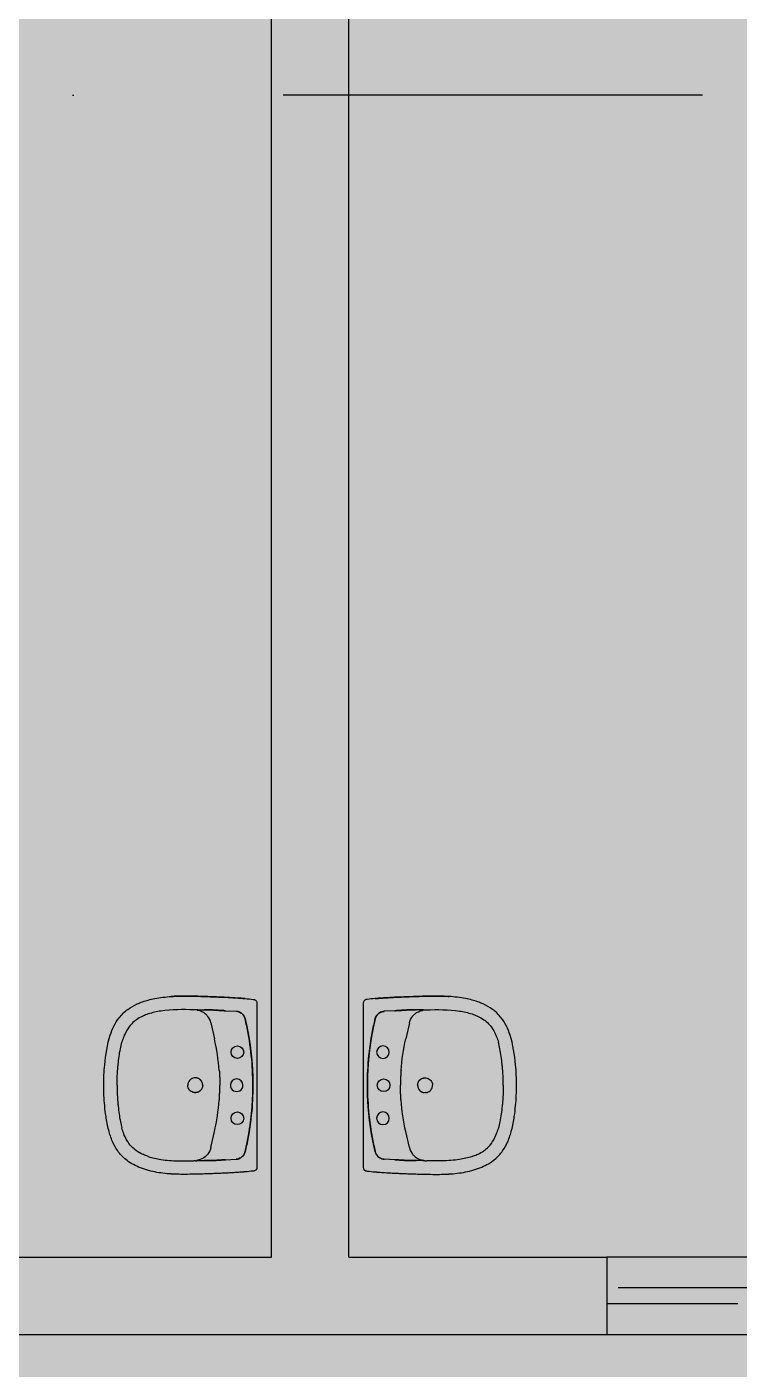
# Model space of a CAD drawing. Header units: centimetres. Extents: x 0 to 1084401, y -139216 to 99734.
# Drawn here: x 905854.6 to 905992.6, y 11544.8 to 11804.9 of the extents above; entities that cross this region are included whole.
import ezdxf

# ---------------------------------------------------------------- set-up
doc = ezdxf.new("R2010")
doc.units = ezdxf.units.CM
doc.header["$LTSCALE"] = 4
doc.linetypes.add('DASHDOT', pattern=[25.4, 12.7, -6.35, 0, -6.35])
doc.linetypes.add('DASHED2', pattern=[9.525, 6.35, -3.175])
for name, color, linetype in [('0.1', 1, 'Continuous'), ('0.2', 2, 'Continuous'), ('0.4', 4, 'Continuous'), ('0.6', 6, 'Continuous'), ('08', 8, 'Continuous'), ('B-CORTE', 4, 'DASHDOT')]:
    doc.layers.add(name, color=color, linetype=linetype)

# ---------------------------------------------------------------- blocks, each defined once
blk = doc.blocks.new('L.51_P')
at = {"layer": '08'}
for p, q in [((-249.5, 0), (-249.2, 0)), ((-249.2, 0), (249.2, 0)), ((249.5, 0), (249.2, 0)), ((-262.3, -36.3), (-262.3, -36.3)), ((-259.4, -8.7), (-259.4, -8.7)), ((-161.4, -27.5), (-161.4, -27.5)), ((0, -12.3), (0, -12.4)), ((161.4, -27.5), (161.4, -27.5)), ((259.4, -8.7), (259.4, -8.7)), ((262.3, -36.3), (262.3, -36.3)), ((-225.5, -94.9), (-223.9, -63.4)), ((-225.5, -95), (-223.8, -63.4)), ((225.5, -95), (223.8, -63.4)), ((225.5, -94.9), (223.9, -63.4)), ((-225.5, -94.9), (-225.5, -95)), ((225.5, -94.9), (225.5, -95)), ((-188.7, -139.6), (-140.3, -128.7)), ((188.7, -139.6), (140.3, -128.7)), ((-268.7, -260), (-268.7, -260)), ((268.7, -260), (268.7, -260)), ((-215.8, -329.2), (-215.8, -329.2)), ((215.8, -329.2), (215.8, -329.2))]:
    blk.add_line(p, q, dxfattribs=at)
at = {"layer": '08', "ltscale": 27.502596}
for centre in [(-100, -59.3), (100, -59.3)]:
    blk.add_circle(centre, 19, dxfattribs=at)
at = {"layer": '08'}
for centre, radius, start, end in [((0, -61.4), 19, 90, 270), ((0, -61.4), 19, 270, 90), ((10.4, -799.9), 687.9, 94.616, 102.655), ((-10.4, -799.9), 687.9, 77.345, 85.384)]:
    blk.add_arc(centre, radius, start, end, dxfattribs=at)
for centre, major_axis, ratio, start_param, end_param in [((-178.1, -186.8), (-49.3, 11.1), 0.999971, 0.133525, 0.210872), ((-237.8, -179.3), (-7.5, 6.62), 0.993745, 3.733046, 3.862859), ((-237.3, -179.3), (8.41, 5.42), 0.98852, 5.563301, 5.699979), ((0.3, -186.9), (-22.7, 2), 0.992499, 0.072609, 0.200275), ((0.1, -186.7), (-22.5, 0.5), 0.991671, 5.253548, 5.29957), ((0.1, -186.7), (-22.5, 0.9), 0.992169, 5.255337, 5.27196), ((-0.1, -186.7), (22.5, 0.9), 0.992169, 1.011226, 1.027848), ((-0.1, -186.7), (22.5, 0.5), 0.991671, 0.983616, 1.029637), ((-0.3, -186.9), (22.7, 2), 0.992499, 6.08291, 6.210576), ((178.1, -186.8), (49.3, 11.1), 0.999971, 6.072313, 6.14966)]:
    blk.add_ellipse(centre, major_axis=major_axis, ratio=ratio, start_param=start_param, end_param=end_param, dxfattribs=at)
for points, degree, knots in [([(-259.4, -8.7), (-259.3, -7.8), (-259, -6.9), (-258.3, -5.1), (-257.7, -4.1), (-256.2, -2.5), (-255.4, -1.8), (-253.5, -0.8), (-252.5, -0.4), (-250.8, -0.1), (-250.2, 0), (-249.5, 0)], 3, [0, 0, 0, 0, 0.279228, 0.279228, 0.609743, 0.609743, 0.933753, 0.933753, 1.252428, 1.252428, 1.448625, 1.448625, 1.448625, 1.448625]), ([(249.5, 0), (250.6, 0), (251.7, -0.2), (253.6, -0.8), (254.6, -1.3), (256.3, -2.6), (257, -3.3), (258.2, -5), (258.7, -6), (259.2, -7.6), (259.3, -8.1), (259.4, -8.7)], 3, [0, 0, 0, 0, 0.317814, 0.317814, 0.630623, 0.630623, 0.946539, 0.946539, 1.267049, 1.267049, 1.448529, 1.448529, 1.448529, 1.448529]), ([(-268.7, -260), (-270, -239.4), (-270, -218.7), (-269.2, -173.2), (-268.3, -148.4), (-266.7, -104.4), (-265.8, -85.1), (-264.2, -59.8), (-263.8, -53.8), (-263.2, -46.3), (-263.1, -44.8), (-262.8, -41.8), (-262.7, -40.4), (-262.5, -38.5), (-262.4, -37.8), (-262.4, -37), (-262.3, -36.8), (-262.3, -36.4), (-262.3, -36.3), (-262.3, -36.2), (-262.3, -36.2), (-262.3, -36.2)], 3, [0, 0, 0, 0, 6.207574, 6.207574, 13.657131, 13.657131, 19.458927, 19.458927, 21.24929, 21.24929, 21.72619, 21.72619, 22.164181, 22.164181, 22.393053, 22.393053, 22.550017, 22.550017, 22.706555, 22.706555, 22.800287, 22.800287, 22.800287, 22.800287]), ([(-262.3, -36.3), (-262.3, -36.5), (-262.3, -36.7), (-262.4, -36.9), (-262.6, -39.7), (-262.8, -42.6), (-263.1, -45.4), (-263.2, -47), (-263.3, -48.4), (-263.4, -50), (-263.6, -53.1), (-263.9, -56.1), (-264.1, -59.1), (-264.8, -69.8), (-265.4, -80.4), (-265.9, -91), (-266.4, -101.6), (-266.9, -112.2), (-267.3, -122.8), (-267.4, -125.4), (-267.5, -128), (-267.6, -130.6), (-267.7, -133.2), (-267.8, -135.8), (-267.9, -138.4), (-268.4, -151.9), (-268.8, -165.6), (-269.2, -179.3), (-269.3, -183.4), (-269.4, -187.6), (-269.5, -191.7), (-269.5, -195.7), (-269.6, -199.6), (-269.7, -203.5), (-269.9, -221.4), (-269.9, -239.3), (-268.9, -257.2), (-268.8, -258.1), (-268.7, -259.1), (-268.7, -260)], 3, [171.986581, 171.986581, 171.986581, 171.986581, 172.747492, 172.747492, 172.747492, 184.841953, 184.841953, 184.841953, 191.474069, 191.474069, 191.474069, 204.41633, 204.41633, 204.41633, 249.640497, 249.640497, 249.640497, 294.864664, 294.864664, 294.864664, 305.912278, 305.912278, 305.912278, 316.959891, 316.959891, 316.959891, 374.321134, 374.321134, 374.321134, 391.68978, 391.68978, 391.68978, 408.14059, 408.14059, 408.14059, 482.929639, 482.929639, 482.929639, 486.839965, 486.839965, 486.839965, 486.839965]), ([(-223.9, -63.4), (-223.6, -57.9), (-221.8, -52.5), (-218.7, -48), (-216.5, -44.8), (-213.7, -42), (-210.5, -39.9), (-207.5, -38), (-204.3, -36.5), (-200.9, -35.8)], 3, [10.913289, 10.913289, 10.913289, 10.913289, 33.960328, 33.960328, 33.960328, 50.289489, 50.289489, 50.289489, 65.056953, 65.056953, 65.056953, 65.056953]), ([(-200.8, -35.8), (-205.4, -36.9), (-209.7, -38.9), (-213.6, -41.7), (-219, -47.5), (-222.2, -54.5), (-223.1, -57.4), (-223.7, -60.4), (-223.8, -63.4)], 5, [7.912422, 7.912422, 7.912422, 7.912422, 7.912422, 7.912422, 31.991346, 31.991346, 31.991346, 47.45316, 47.45316, 47.45316, 47.45316, 47.45316, 47.45316]), ([(-200.9, -35.8), (-176.6, -30.1), (-152.2, -25.2), (-127.7, -21.3), (-94.4, -17), (-60.9, -14.4), (-52.1, -13.8), (-43.2, -13.3), (-34.3, -13)], 5, [234.918202, 234.918202, 234.918202, 234.918202, 234.918202, 234.918202, 410.549748, 410.549748, 410.549748, 473.914825, 473.914825, 473.914825, 473.914825, 473.914825, 473.914825]), ([(0, -12.4), (-60.2, -12.4), (-120.3, -18.7), (-179.8, -31.2), (-186.8, -32.7), (-193.8, -34.2), (-200.8, -35.8)], 3, [460.253252, 460.253252, 460.253252, 460.253252, 715.762091, 715.762091, 715.762091, 745.806363, 745.806363, 745.806363, 745.806363]), ([(-34.3, -13), (-30.3, -12.8), (-26.3, -12.7), (-22.3, -12.6), (-15.4, -12.4), (-8.5, -12.3), (-1.6, -12.3), (-1.1, -12.3), (-0.5, -12.3), (0, -12.3)], 3, [59.347784, 59.347784, 59.347784, 59.347784, 76.617445, 76.617445, 76.617445, 106.129652, 106.129652, 106.129652, 108.418766, 108.418766, 108.418766, 108.418766]), ([(34.3, -13), (30.3, -12.8), (26.3, -12.7), (22.3, -12.6), (15.4, -12.4), (8.5, -12.3), (1.6, -12.3), (1.1, -12.3), (0.5, -12.3), (0, -12.3)], 3, [59.347784, 59.347784, 59.347784, 59.347784, 76.617445, 76.617445, 76.617445, 106.129652, 106.129652, 106.129652, 108.418717, 108.418717, 108.418717, 108.418717]), ([(0, -12.4), (60.2, -12.4), (120.3, -18.7), (179.8, -31.2), (186.8, -32.7), (193.8, -34.2), (200.8, -35.8)], 3, [460.253227, 460.253227, 460.253227, 460.253227, 715.76204, 715.76204, 715.76204, 745.806363, 745.806363, 745.806363, 745.806363]), ([(200.9, -35.8), (176.6, -30.1), (152.2, -25.2), (127.7, -21.3), (94.4, -17), (60.9, -14.4), (52.1, -13.8), (43.2, -13.3), (34.3, -13)], 5, [234.918202, 234.918202, 234.918202, 234.918202, 234.918202, 234.918202, 410.549748, 410.549748, 410.549748, 473.914825, 473.914825, 473.914825, 473.914825, 473.914825, 473.914825]), ([(200.8, -35.8), (206.3, -37.1), (211.3, -40), (215.3, -44), (216.8, -45.6), (218.2, -47.3), (219.4, -49.2), (222, -53.5), (223.6, -58.4), (223.8, -63.4)], 3, [7.912424, 7.912424, 7.912424, 7.912424, 25.178369, 25.178369, 25.178369, 31.991348, 31.991348, 31.991348, 47.45316, 47.45316, 47.45316, 47.45316]), ([(223.9, -63.4), (223.6, -57.9), (221.8, -52.5), (218.7, -48), (216.5, -44.8), (213.7, -42), (210.5, -39.9), (207.5, -38), (204.3, -36.5), (200.9, -35.8)], 3, [10.913289, 10.913289, 10.913289, 10.913289, 33.960328, 33.960328, 33.960328, 50.289489, 50.289489, 50.289489, 65.056953, 65.056953, 65.056953, 65.056953]), ([(262.3, -36.2), (262.3, -36.2), (262.3, -36.2), (262.3, -36.3), (262.3, -36.3), (262.3, -36.5), (262.3, -36.6), (262.4, -37), (262.4, -37.4), (262.5, -38.2), (262.5, -38.6), (262.6, -39.7), (262.7, -40.4), (262.8, -42.2), (262.9, -43.3), (263.2, -46.8), (263.4, -49.1), (264.1, -58.1), (264.5, -64.7), (265.8, -85.9), (266.5, -100.5), (268.1, -141.3), (269, -167.6), (270, -215.9), (270.1, -238), (268.7, -260)], 3, [0.212871, 0.212871, 0.212871, 0.212871, 0.307715, 0.307715, 0.417994, 0.417994, 0.518366, 0.518366, 0.682318, 0.682318, 0.844684, 0.844684, 1.063629, 1.063629, 1.413977, 1.413977, 2.124866, 2.124866, 4.109013, 4.109013, 8.503951, 8.503951, 16.390189, 16.390189, 23.015496, 23.015496, 23.015496, 23.015496]), ([(262.3, -36.3), (262.3, -36.5), (262.3, -36.7), (262.4, -36.9), (262.6, -39.7), (262.8, -42.6), (263.1, -45.4), (263.2, -47), (263.3, -48.4), (263.4, -50), (263.6, -53.1), (263.9, -56.1), (264.1, -59.1), (264.8, -69.8), (265.4, -80.4), (265.9, -91), (266.4, -101.6), (266.9, -112.2), (267.3, -122.8), (267.4, -125.4), (267.5, -128), (267.6, -130.6), (267.7, -133.2), (267.8, -135.8), (267.9, -138.4), (268.4, -151.9), (268.8, -165.6), (269.2, -179.3), (269.3, -183.4), (269.4, -187.6), (269.5, -191.7), (269.5, -195.7), (269.6, -199.6), (269.7, -203.5), (269.9, -221.4), (269.9, -239.3), (268.9, -257.2), (268.8, -258.1), (268.7, -259.1), (268.7, -260)], 3, [171.986581, 171.986581, 171.986581, 171.986581, 172.747492, 172.747492, 172.747492, 184.841953, 184.841953, 184.841953, 191.474069, 191.474069, 191.474069, 204.41633, 204.41633, 204.41633, 249.640497, 249.640497, 249.640497, 294.864664, 294.864664, 294.864664, 305.912278, 305.912278, 305.912278, 316.959891, 316.959891, 316.959891, 374.321134, 374.321134, 374.321134, 391.68978, 391.68978, 391.68978, 408.14059, 408.14059, 408.14059, 482.929639, 482.929639, 482.929639, 486.839965, 486.839965, 486.839965, 486.839965]), ([(-228.3, -172.5), (-228.3, -172.4), (-228.3, -172.4), (-228.3, -172.3), (-228.2, -171.2), (-228.2, -170.1), (-228.2, -169), (-228.2, -166.6), (-228.2, -164.2), (-228.2, -162.9), (-228.2, -160.4), (-228.2, -157.9), (-228.2, -156.7), (-228.2, -154), (-228.2, -151.2), (-228.2, -149.7), (-228.2, -147.8), (-228.2, -145.8), (-228.2, -145.5), (-228.2, -143.1), (-228.1, -140.8), (-228.1, -138.7), (-227.9, -134.9), (-227.8, -131), (-227.7, -129.2), (-227.4, -125.2), (-227.2, -121.1), (-227, -118.9), (-226.7, -113.4), (-226.3, -107.9), (-226.1, -104.6), (-225.9, -101), (-225.6, -97.3), (-225.6, -96.9), (-225.6, -96.3), (-225.6, -95.6), (-225.5, -95.4), (-225.5, -95.2), (-225.5, -94.9)], 5, [546.249188, 546.249188, 546.249188, 546.249188, 546.249188, 546.249188, 546.773913, 546.773913, 546.773913, 554.287654, 554.287654, 554.287654, 563.875311, 563.875311, 563.875311, 572.16967, 572.16967, 572.16967, 583.42676, 583.42676, 583.42676, 585.726164, 585.726164, 585.726164, 600.370766, 600.370766, 600.370766, 613.069318, 613.069318, 613.069318, 629.14404, 629.14404, 629.14404, 652.058764, 652.058764, 652.058764, 654.921465, 654.921465, 654.921465, 656.548424, 656.548424, 656.548424, 656.548424, 656.548424, 656.548424]), ([(-225.5, -95), (-225.7, -98.8), (-225.9, -102.7), (-226.2, -106.5), (-226.4, -110.6), (-226.7, -114.7), (-227, -118.8), (-227.3, -122.8), (-227.5, -126.9), (-227.7, -131), (-227.8, -133.7), (-228, -136.4), (-228, -139.2), (-228.1, -140.8), (-228.1, -142.4), (-228.2, -143.9)], 3, [161.339345, 161.339345, 161.339345, 161.339345, 177.77484, 177.77484, 177.77484, 195.119077, 195.119077, 195.119077, 212.353229, 212.353229, 212.353229, 223.772837, 223.772837, 223.772837, 230.426393, 230.426393, 230.426393, 230.426393]), ([(-45, -114.2), (-40.8, -113.9), (-36.6, -113.6), (-32.4, -113.3), (-28.2, -113.1), (-24, -112.9), (-19.8, -112.7), (-13.2, -112.4), (-6.6, -112.3), (0, -112.3)], 3, [388.454766, 388.454766, 388.454766, 388.454766, 406.384907, 406.384907, 406.384907, 424.400948, 424.400948, 424.400948, 452.696543, 452.696543, 452.696543, 452.696543]), ([(45, -114.2), (40.8, -113.9), (36.6, -113.6), (32.4, -113.3), (28.2, -113.1), (24, -112.9), (19.8, -112.7), (13.2, -112.4), (6.6, -112.3), (0, -112.3)], 3, [388.454766, 388.454766, 388.454766, 388.454766, 406.384907, 406.384907, 406.384907, 424.400948, 424.400948, 424.400948, 452.696543, 452.696543, 452.696543, 452.696543]), ([(228.2, -172.5), (228.2, -172.4), (228.2, -172.4), (228.2, -172.3), (228.2, -171.2), (228.2, -170.1), (228.2, -169), (228.2, -166.6), (228.2, -164.2), (228.2, -162.9), (228.2, -160.4), (228.2, -157.9), (228.2, -156.7), (228.2, -154), (228.2, -151.2), (228.2, -149.7), (228.2, -147.8), (228.2, -145.8), (228.2, -145.5), (228.2, -143.1), (228.1, -140.8), (228.1, -138.7), (227.9, -134.9), (227.8, -131), (227.7, -129.2), (227.4, -125.2), (227.2, -121.1), (227, -118.9), (226.7, -113.4), (226.3, -107.9), (226.1, -104.6), (225.9, -101), (225.6, -97.3), (225.6, -96.9), (225.6, -96.3), (225.6, -95.6), (225.5, -95.4), (225.5, -95.2), (225.5, -94.9)], 5, [546.249188, 546.249188, 546.249188, 546.249188, 546.249188, 546.249188, 546.773913, 546.773913, 546.773913, 554.287654, 554.287654, 554.287654, 563.875311, 563.875311, 563.875311, 572.16967, 572.16967, 572.16967, 583.42676, 583.42676, 583.42676, 585.726164, 585.726164, 585.726164, 600.370766, 600.370766, 600.370766, 613.069318, 613.069318, 613.069318, 629.14404, 629.14404, 629.14404, 652.058764, 652.058764, 652.058764, 654.921465, 654.921465, 654.921465, 656.548424, 656.548424, 656.548424, 656.548424, 656.548424, 656.548424]), ([(225.5, -95), (225.7, -98.8), (225.9, -102.7), (226.2, -106.5), (226.4, -110.6), (226.7, -114.7), (227, -118.8), (227.3, -122.8), (227.5, -126.9), (227.7, -131), (227.8, -133.7), (228, -136.4), (228, -139.2), (228.1, -140.8), (228.1, -142.4), (228.2, -143.9)], 3, [161.339345, 161.339345, 161.339345, 161.339345, 177.77484, 177.77484, 177.77484, 195.119077, 195.119077, 195.119077, 212.353229, 212.353229, 212.353229, 223.772837, 223.772837, 223.772837, 230.426393, 230.426393, 230.426393, 230.426393]), ([(-228.3, -172.5), (-228.3, -172.5), (-228.3, -172.4), (-228.3, -172.4), (-228.2, -169.8), (-228.2, -167.2), (-228.1, -164.7), (-228.1, -162.2), (-228.1, -159.7)], 5, [-26.00391, -26.00391, -26.00391, -26.00391, -26.00391, -26.00391, -25.733695, -25.733695, -25.733695, -13.019576, -13.019576, -13.019576, -13.019576, -13.019576, -13.019576]), ([(-228.2, -143.9), (-228.2, -144.6), (-228.2, -145.2), (-228.2, -145.8), (-228.2, -146), (-228.2, -146.2), (-228.2, -146.4), (-228.2, -148.4), (-228.2, -150.4), (-228.2, -152.2), (-228.1, -153.3), (-228.1, -154.3), (-228.1, -155.4), (-228.1, -156.8), (-228.1, -158.2), (-228.1, -159.6), (-228.1, -159.6), (-228.1, -159.7), (-228.1, -159.7)], 3, [0, 0, 0, 0, 2.396491, 2.396491, 2.396491, 3.195399, 3.195399, 3.195399, 10.963495, 10.963495, 10.963495, 15.609873, 15.609873, 15.609873, 22.232893, 22.232893, 22.232893, 22.470867, 22.470867, 22.470867, 22.470867]), ([(-188.7, -139.6), (-195.8, -141.1), (-202.6, -144.3), (-208.4, -148.8), (-211, -150.8), (-213.4, -153.1), (-215.5, -155.6), (-215.8, -155.9), (-216, -156.2), (-216.3, -156.5), (-221.4, -162.7), (-224.9, -170.1), (-226.5, -178), (-226.7, -178.6), (-226.8, -179.3), (-226.9, -180)], 3, [18.593861, 18.593861, 18.593861, 18.593861, 48.620819, 48.620819, 48.620819, 61.987959, 61.987959, 61.987959, 63.593601, 63.593601, 63.593601, 96.318173, 96.318173, 96.318173, 99.127558, 99.127558, 99.127558, 99.127558]), ([(188.7, -139.6), (195.8, -141.1), (202.6, -144.3), (208.4, -148.8), (211, -150.8), (213.4, -153.1), (215.5, -155.6), (215.8, -155.9), (216, -156.2), (216.3, -156.5), (221.4, -162.7), (224.9, -170.1), (226.5, -178), (226.7, -178.6), (226.8, -179.3), (226.9, -180)], 3, [18.593861, 18.593861, 18.593861, 18.593861, 48.620819, 48.620819, 48.620819, 61.987959, 61.987959, 61.987959, 63.593601, 63.593601, 63.593601, 96.318173, 96.318173, 96.318173, 99.127558, 99.127558, 99.127558, 99.127558]), ([(228.2, -143.9), (228.2, -144.6), (228.2, -145.2), (228.2, -145.8), (228.2, -146), (228.2, -146.2), (228.2, -146.4), (228.2, -148.4), (228.2, -150.4), (228.2, -152.2), (228.1, -153.3), (228.1, -154.3), (228.1, -155.4), (228.1, -156.8), (228.1, -158.2), (228.1, -159.6), (228.1, -159.6), (228.1, -159.7), (228.1, -159.7)], 3, [0, 0, 0, 0, 2.396491, 2.396491, 2.396491, 3.195399, 3.195399, 3.195399, 10.963495, 10.963495, 10.963495, 15.609873, 15.609873, 15.609873, 22.232893, 22.232893, 22.232893, 22.470867, 22.470867, 22.470867, 22.470867]), ([(228.2, -172.5), (228.2, -172.5), (228.2, -172.4), (228.2, -172.4), (228.2, -169.8), (228.2, -167.2), (228.1, -164.7), (228.1, -162.2), (228.1, -159.7)], 5, [-26.00391, -26.00391, -26.00391, -26.00391, -26.00391, -26.00391, -25.733695, -25.733695, -25.733695, -13.019576, -13.019576, -13.019576, -13.019576, -13.019576, -13.019576]), ([(-227.9, -180.7), (-227.9, -180.7), (-227.9, -180.7), (-228, -180.7), (-228, -180.8), (-228, -180.8), (-228, -180.8), (-228, -180.8), (-228, -180.8), (-228, -180.8), (-228, -180.9), (-228.1, -180.9), (-228.1, -180.9), (-228.1, -181), (-228.1, -181.1), (-228.2, -181.2), (-228.2, -181.2), (-228.2, -181.2), (-228.2, -181.3), (-228.2, -181.4), (-228.3, -181.6), (-228.3, -181.9), (-228.3, -182), (-228.4, -182.2), (-228.4, -182.3)], 3, [0.000033, 0.000033, 0.000033, 0.000033, 1.898401, 1.898401, 1.898401, 2.370761, 2.370761, 2.370761, 3.823236, 3.823236, 3.823236, 5.758149, 5.758149, 5.758149, 9.592202, 9.592202, 9.592202, 9.856292, 9.856292, 9.856292, 15.276244, 15.276244, 15.276244, 18.99372, 18.99372, 18.99372, 18.99372]), ([(-228.4, -182.3), (-228.4, -182.2), (-228.4, -182.1), (-228.4, -182), (-228.3, -181.8), (-228.3, -181.7), (-228.3, -181.5)], 3, [11.170476, 11.170476, 11.170476, 11.170476, 15.411887, 15.411887, 15.411887, 21.204547, 21.204547, 21.204547, 21.204547]), ([(-228.3, -181.5), (-228.3, -180.9), (-228.3, -180.2), (-228.3, -179.6), (-228.3, -178.3), (-228.3, -177), (-228.3, -176.4), (-228.3, -175.5), (-228.3, -174.5), (-228.3, -174.2), (-228.3, -173.7), (-228.3, -173.2), (-228.3, -173.1), (-228.3, -172.9), (-228.3, -172.7), (-228.3, -172.6), (-228.3, -172.6), (-228.3, -172.5)], 5, [532.079054, 532.079054, 532.079054, 532.079054, 532.079054, 532.079054, 536.567488, 536.567488, 536.567488, 541.060364, 541.060364, 541.060364, 543.310398, 543.310398, 543.310398, 544.435445, 544.435445, 544.435445, 544.830456, 544.830456, 544.830456, 544.830456, 544.830456, 544.830456]), ([(-227.8, -179.4), (-227.8, -179.4), (-227.9, -179.5), (-227.9, -179.5), (-228, -179.6), (-228.1, -179.9), (-228.1, -180.1), (-228.2, -180.3), (-228.2, -180.5), (-228.2, -180.7), (-228.3, -180.9), (-228.3, -181.1), (-228.3, -181.3), (-228.3, -181.3), (-228.3, -181.4), (-228.3, -181.5)], 3, [95.867328, 95.867328, 95.867328, 95.867328, 97.58866, 97.58866, 97.58866, 102.978619, 102.978619, 102.978619, 105.844941, 105.844941, 105.844941, 108.501415, 108.501415, 108.501415, 109.427734, 109.427734, 109.427734, 109.427734]), ([(-227.4, -180.7), (-227.5, -180.6), (-227.6, -180.6), (-227.7, -180.6), (-227.7, -180.6), (-227.8, -180.6), (-227.8, -180.6), (-227.8, -180.6), (-227.8, -180.6), (-227.8, -180.6), (-227.8, -180.6), (-227.8, -180.6), (-227.8, -180.6), (-227.8, -180.6), (-227.8, -180.6), (-227.9, -180.6), (-227.9, -180.7), (-227.9, -180.7), (-227.9, -180.7), (-227.9, -180.7), (-227.9, -180.7), (-227.9, -180.7), (-227.9, -180.7), (-227.9, -180.7), (-227.9, -180.7), (-227.9, -180.7), (-227.9, -180.7), (-227.9, -180.7)], 3, [86.606266, 86.606266, 86.606266, 86.606266, 91.112306, 91.112306, 91.112306, 94.304072, 94.304072, 94.304072, 94.448856, 94.448856, 94.448856, 94.726754, 94.726754, 94.726754, 95.005146, 95.005146, 95.005146, 95.521507, 95.521507, 95.521507, 95.779688, 95.779688, 95.779688, 95.976047, 95.976047, 95.976047, 96.03782, 96.03782, 96.03782, 96.03782]), ([(-227.3, -179.4), (-227.3, -179.4), (-227.4, -179.3), (-227.4, -179.3), (-227.4, -179.3), (-227.5, -179.2), (-227.5, -179.2), (-227.6, -179.2), (-227.6, -179.2), (-227.6, -179.2), (-227.6, -179.2), (-227.7, -179.2), (-227.7, -179.3), (-227.7, -179.3), (-227.7, -179.3), (-227.7, -179.3), (-227.7, -179.3), (-227.7, -179.3), (-227.7, -179.3), (-227.7, -179.3), (-227.7, -179.3), (-227.7, -179.3), (-227.7, -179.3), (-227.7, -179.3), (-227.7, -179.3), (-227.7, -179.3), (-227.7, -179.3), (-227.8, -179.3), (-227.8, -179.3), (-227.8, -179.3), (-227.8, -179.3), (-227.8, -179.3), (-227.8, -179.3), (-227.8, -179.3), (-227.8, -179.3), (-227.8, -179.4), (-227.8, -179.4), (-227.8, -179.4), (-227.8, -179.4), (-227.8, -179.4), (-227.8, -179.4), (-227.8, -179.4), (-227.8, -179.4), (-227.8, -179.4), (-227.8, -179.4), (-227.8, -179.4)], 3, [86.606266, 86.606266, 86.606266, 86.606266, 87.728641, 87.728641, 87.728641, 90.455187, 90.455187, 90.455187, 92.379628, 92.379628, 92.379628, 93.341849, 93.341849, 93.341849, 93.82296, 93.82296, 93.82296, 94.063516, 94.063516, 94.063516, 94.304072, 94.304072, 94.304072, 94.448856, 94.448856, 94.448856, 94.726754, 94.726754, 94.726754, 94.86595, 94.86595, 94.86595, 95.005146, 95.005146, 95.005146, 95.521507, 95.521507, 95.521507, 95.779688, 95.779688, 95.779688, 95.976047, 95.976047, 95.976047, 96.037867, 96.037867, 96.037867, 96.037867]), ([(-227.4, -180.7), (-227.4, -180.8), (-227.3, -180.8), (-227.3, -180.8), (-227.2, -180.8), (-227.2, -180.7), (-227.1, -180.6), (-227.1, -180.6), (-227.1, -180.5), (-227, -180.4), (-227, -180.3), (-227, -180.3), (-227, -180.2), (-227, -180.2), (-226.9, -180.1), (-226.9, -180.1), (-226.9, -180.1), (-226.9, -180), (-226.9, -180)], 3, [0, 0, 0, 0, 3.948132, 3.948132, 3.948132, 6.907098, 6.907098, 6.907098, 9.485674, 9.485674, 9.485674, 10.686492, 10.686492, 10.686492, 11.887309, 11.887309, 11.887309, 12.708565, 12.708565, 12.708565, 12.708565]), ([(-227.3, -179.4), (-227.3, -179.6), (-227.2, -179.8), (-227.2, -179.9), (-227.2, -179.9), (-227.2, -179.9), (-227.2, -179.9), (-227.2, -180), (-227.1, -180), (-227.1, -180), (-227.1, -180.1), (-227.1, -180.1), (-227, -180.1), (-227, -180.1), (-227, -180.1), (-227, -180.1), (-227, -180.1), (-227, -180), (-227, -180), (-227, -180), (-226.9, -180), (-226.9, -180), (-226.9, -180), (-226.9, -180), (-226.9, -180)], 3, [0, 0, 0, 0, 0.1444645, 0.1444645, 0.1444645, 0.1538416, 0.1538416, 0.1538416, 0.2328101, 0.2328101, 0.2328101, 0.2720552, 0.2720552, 0.2720552, 0.294529, 0.294529, 0.294529, 0.3195248, 0.3195248, 0.3195248, 0.3450333, 0.3450333, 0.3450333, 0.3642456, 0.3642456, 0.3642456, 0.3642456]), ([(-12, -167.9), (-12, -167.9), (-12, -167.9), (-12, -167.9), (-12.2, -168), (-12.3, -168.1), (-12.5, -168.2), (-15.3, -170.1), (-17.8, -172.5), (-19.6, -175.2), (-21.4, -179.1), (-22.2, -183.1), (-22.3, -184), (-22.4, -185), (-22.5, -186), (-22.5, -186.1), (-22.5, -186.2), (-22.5, -186.4), (-22.5, -186.4), (-22.5, -186.5), (-22.5, -186.6)], 5, [23.677366, 23.677366, 23.677366, 23.677366, 23.677366, 23.677366, 23.697783, 23.697783, 23.697783, 25.117395, 25.117395, 25.117395, 50.594375, 50.594375, 50.594375, 58.007217, 58.007217, 58.007217, 58.536706, 58.536706, 58.536706, 59.055614, 59.055614, 59.055614, 59.055614, 59.055614, 59.055614]), ([(-22.4, -189.4), (-22.3, -189.5), (-22.3, -189.6), (-22.3, -189.7), (-21.8, -194.3), (-19.7, -198.7), (-16.6, -202.1), (-16, -202.8), (-15.3, -203.5), (-14.6, -204.1), (-12.6, -205.8), (-10.2, -207.1), (-7.8, -208), (-5.3, -208.9), (-2.6, -209.4), (0, -209.4)], 3, [27.245857, 27.245857, 27.245857, 27.245857, 27.597992, 27.597992, 27.597992, 49.768775, 49.768775, 49.768775, 54.290067, 54.290067, 54.290067, 66.913295, 66.913295, 66.913295, 79.527914, 79.527914, 79.527914, 79.527914]), ([(22.4, -189.4), (22.3, -189.5), (22.3, -189.6), (22.3, -189.7), (21.8, -194.3), (19.7, -198.7), (16.6, -202.1), (16, -202.8), (15.3, -203.5), (14.6, -204.1), (12.6, -205.8), (10.2, -207.1), (7.8, -208), (5.3, -208.9), (2.6, -209.4), (0, -209.4)], 3, [27.245857, 27.245857, 27.245857, 27.245857, 27.597992, 27.597992, 27.597992, 49.768775, 49.768775, 49.768775, 54.290067, 54.290067, 54.290067, 66.913295, 66.913295, 66.913295, 79.528565, 79.528565, 79.528565, 79.528565]), ([(12, -167.9), (12, -167.9), (12, -167.9), (12, -167.9), (12.2, -168), (12.3, -168.1), (12.5, -168.2), (15.3, -170.1), (17.8, -172.5), (19.6, -175.2), (21.4, -179.1), (22.2, -183.1), (22.3, -184), (22.4, -185), (22.5, -186), (22.5, -186.1), (22.5, -186.2), (22.5, -186.4), (22.5, -186.4), (22.5, -186.5), (22.5, -186.6)], 5, [23.677366, 23.677366, 23.677366, 23.677366, 23.677366, 23.677366, 23.697783, 23.697783, 23.697783, 25.117395, 25.117395, 25.117395, 50.594375, 50.594375, 50.594375, 58.007217, 58.007217, 58.007217, 58.536706, 58.536706, 58.536706, 59.055614, 59.055614, 59.055614, 59.055614, 59.055614, 59.055614]), ([(224.7, -291), (227.3, -273.8), (228.5, -256.4), (228.9, -223), (228.9, -207), (228.6, -191)], 3, [0.000002, 0.000002, 0.000002, 0.000002, 5.212146, 5.212146, 10.015536, 10.015536, 10.015536, 10.015536]), ([(227.4, -180.7), (227.4, -180.8), (227.3, -180.8), (227.3, -180.8), (227.2, -180.8), (227.2, -180.7), (227.1, -180.6), (227.1, -180.6), (227.1, -180.5), (227, -180.4), (227, -180.3), (227, -180.3), (227, -180.2), (227, -180.2), (226.9, -180.1), (226.9, -180.1), (226.9, -180.1), (226.9, -180), (226.9, -180)], 3, [0, 0, 0, 0, 3.948132, 3.948132, 3.948132, 6.907098, 6.907098, 6.907098, 9.485674, 9.485674, 9.485674, 10.686492, 10.686492, 10.686492, 11.887309, 11.887309, 11.887309, 12.708565, 12.708565, 12.708565, 12.708565]), ([(227.4, -180.7), (227.5, -180.6), (227.6, -180.6), (227.7, -180.6), (227.7, -180.6), (227.8, -180.6), (227.8, -180.6), (227.8, -180.6), (227.8, -180.6), (227.8, -180.6), (227.8, -180.6), (227.8, -180.6), (227.8, -180.6), (227.8, -180.6), (227.8, -180.6), (227.9, -180.6), (227.9, -180.7), (227.9, -180.7), (227.9, -180.7), (227.9, -180.7), (227.9, -180.7), (227.9, -180.7), (227.9, -180.7), (227.9, -180.7), (227.9, -180.7), (227.9, -180.7), (227.9, -180.7), (227.9, -180.7)], 3, [86.606266, 86.606266, 86.606266, 86.606266, 91.112306, 91.112306, 91.112306, 94.304072, 94.304072, 94.304072, 94.448856, 94.448856, 94.448856, 94.726754, 94.726754, 94.726754, 95.005146, 95.005146, 95.005146, 95.521507, 95.521507, 95.521507, 95.779688, 95.779688, 95.779688, 95.976047, 95.976047, 95.976047, 96.03782, 96.03782, 96.03782, 96.03782]), ([(227.9, -180.7), (227.9, -180.7), (227.9, -180.7), (228, -180.7), (228, -180.8), (228, -180.8), (228, -180.8), (228, -180.8), (228, -180.8), (228, -180.8), (228, -180.9), (228.1, -180.9), (228.1, -180.9), (228.1, -181), (228.1, -181.1), (228.2, -181.2), (228.2, -181.2), (228.2, -181.2), (228.2, -181.3), (228.2, -181.4), (228.3, -181.6), (228.3, -181.9), (228.3, -182), (228.4, -182.2), (228.4, -182.3)], 3, [0.000033, 0.000033, 0.000033, 0.000033, 1.898401, 1.898401, 1.898401, 2.370761, 2.370761, 2.370761, 3.823236, 3.823236, 3.823236, 5.758149, 5.758149, 5.758149, 9.592202, 9.592202, 9.592202, 9.856292, 9.856292, 9.856292, 15.276244, 15.276244, 15.276244, 18.99372, 18.99372, 18.99372, 18.99372]), ([(228.3, -181.5), (228.3, -180.9), (228.3, -180.2), (228.3, -179.6), (228.3, -178.3), (228.3, -177), (228.3, -176.4), (228.3, -175.5), (228.3, -174.5), (228.3, -174.2), (228.3, -173.7), (228.3, -173.2), (228.3, -173.1), (228.3, -172.9), (228.2, -172.7), (228.2, -172.6), (228.2, -172.6), (228.2, -172.5)], 5, [532.079054, 532.079054, 532.079054, 532.079054, 532.079054, 532.079054, 536.567488, 536.567488, 536.567488, 541.060364, 541.060364, 541.060364, 543.310398, 543.310398, 543.310398, 544.435445, 544.435445, 544.435445, 544.830456, 544.830456, 544.830456, 544.830456, 544.830456, 544.830456]), ([(228.4, -182.3), (228.4, -182.2), (228.4, -182.1), (228.4, -182), (228.3, -181.8), (228.3, -181.7), (228.3, -181.5)], 3, [11.170476, 11.170476, 11.170476, 11.170476, 15.411887, 15.411887, 15.411887, 21.204547, 21.204547, 21.204547, 21.204547]), ([(-61.7, -461), (-92.2, -458), (-123, -453.9), (-170.6, -438.2), (-188.7, -429.6), (-213.7, -410), (-222.4, -401), (-236.1, -382.3), (-241.6, -372.7), (-251, -352), (-254.8, -340.7), (-259.7, -322.6), (-261.2, -315.8), (-262.6, -309)], 3, [0, 0, 0, 0, 9.188374, 9.188374, 15.03441, 15.03441, 18.713973, 18.713973, 21.993411, 21.993411, 25.540766, 25.540766, 27.624534, 27.624534, 27.624534, 27.624534]), ([(262.6, -309), (259.2, -326.1), (254.6, -343), (241.9, -372.8), (234.2, -386), (217.2, -406.6), (208.4, -414.7), (189.8, -427.9), (180.1, -433.1), (159.2, -442.2), (147.9, -445.9), (122.6, -452.5), (108.5, -455.1), (83.6, -458.7), (72.7, -460), (61.7, -461)], 3, [0, 0, 0, 0, 5.216879, 5.216879, 9.702198, 9.702198, 13.238129, 13.238129, 16.51865, 16.51865, 20.081508, 20.081508, 24.355161, 24.355161, 27.647025, 27.647025, 27.647025, 27.647025]), ([(-215.8, -329.2), (-215.3, -330.7), (-214.8, -332.2), (-214.2, -333.6), (-212.6, -338.3), (-210.7, -342.8), (-208.6, -347.3), (-205.7, -353.4), (-202.3, -359.3), (-198.4, -364.9), (-194.8, -370), (-190.7, -374.8), (-186.2, -379.2), (-179.9, -385.3), (-172.8, -390.5), (-165.1, -394.9), (-159.2, -398.2), (-152.9, -401.1), (-146.4, -403.6), (-141.1, -405.7), (-135.6, -407.5), (-130, -409)], 3, [544.291877, 544.291877, 544.291877, 544.291877, 550.872534, 550.872534, 550.872534, 571.780058, 571.780058, 571.780058, 601.038921, 601.038921, 601.038921, 628.392297, 628.392297, 628.392297, 666.157842, 666.157842, 666.157842, 694.913085, 694.913085, 694.913085, 718.447591, 718.447591, 718.447591, 718.447591]), ([(215.8, -329.2), (215.3, -330.7), (214.8, -332.2), (214.2, -333.6), (212.6, -338.3), (210.7, -342.8), (208.6, -347.3), (205.7, -353.4), (202.3, -359.3), (198.4, -364.9), (194.8, -370), (190.7, -374.8), (186.2, -379.2), (179.9, -385.3), (172.8, -390.5), (165.1, -394.9), (159.2, -398.2), (152.9, -401.1), (146.4, -403.6), (141.1, -405.7), (135.6, -407.5), (130, -409)], 3, [544.291877, 544.291877, 544.291877, 544.291877, 550.872534, 550.872534, 550.872534, 571.780058, 571.780058, 571.780058, 601.038921, 601.038921, 601.038921, 628.392297, 628.392297, 628.392297, 666.157842, 666.157842, 666.157842, 694.913085, 694.913085, 694.913085, 718.447591, 718.447591, 718.447591, 718.447591]), ([(-63.4, -420.4), (-71.3, -419.6), (-79.1, -418.7), (-86.9, -417.6), (-94.8, -416.5), (-102.6, -415.2), (-110.3, -413.6), (-116.9, -412.3), (-123.5, -410.8), (-130, -409)], 3, [54.852513, 54.852513, 54.852513, 54.852513, 88.476523, 88.476523, 88.476523, 122.168155, 122.168155, 122.168155, 151.102791, 151.102791, 151.102791, 151.102791]), ([(-49.9, -421.6), (-52.6, -421.4), (-55.2, -421.2), (-57.9, -420.9), (-60.6, -420.7), (-63.3, -420.4), (-63.3, -420.4), (-63.4, -420.4), (-63.4, -420.4)], 5, [11.184117, 11.184117, 11.184117, 11.184117, 11.184117, 11.184117, 30.072391, 30.072391, 30.072391, 30.457117, 30.457117, 30.457117, 30.457117, 30.457117, 30.457117]), ([(0, -423.6), (-15.3, -423.6), (-30.6, -423), (-45.9, -421.9), (-47.3, -421.8), (-48.6, -421.7), (-49.9, -421.6)], 3, [0, 0, 0, 0, 65.317681, 65.317681, 65.317681, 70.958525, 70.958525, 70.958525, 70.958525]), ([(0, -423.6), (15.3, -423.6), (30.6, -423), (45.9, -421.9), (47.3, -421.8), (48.6, -421.7), (49.9, -421.6)], 3, [0, 0, 0, 0, 65.317681, 65.317681, 65.317681, 70.958525, 70.958525, 70.958525, 70.958525]), ([(49.9, -421.6), (52.6, -421.4), (55.2, -421.2), (57.9, -420.9), (60.6, -420.7), (63.3, -420.4), (63.3, -420.4), (63.4, -420.4), (63.4, -420.4)], 5, [11.184117, 11.184117, 11.184117, 11.184117, 11.184117, 11.184117, 30.072391, 30.072391, 30.072391, 30.457117, 30.457117, 30.457117, 30.457117, 30.457117, 30.457117]), ([(63.4, -420.4), (71.3, -419.6), (79.1, -418.7), (86.9, -417.6), (94.8, -416.5), (102.6, -415.2), (110.3, -413.6), (116.9, -412.3), (123.5, -410.8), (130, -409)], 3, [54.852513, 54.852513, 54.852513, 54.852513, 88.476523, 88.476523, 88.476523, 122.168155, 122.168155, 122.168155, 151.102791, 151.102791, 151.102791, 151.102791])]:
    blk.add_open_spline(points, degree=degree, knots=knots, dxfattribs=at)
for points, degree in [([(-262.3, -36.3), (-261.6, -27.9), (-260.7, -19.6), (-259.7, -11.2)], 3), ([(-259.7, -11.2), (-259.6, -10.4), (-259.5, -9.6), (-259.4, -8.7)], 3), ([(-200.8, -35.8), (-200.8, -35.8), (-200.8, -35.8), (-200.9, -35.8)], 3), ([(200.8, -35.8), (200.8, -35.8), (200.8, -35.8), (200.9, -35.8)], 3), ([(259.4, -8.7), (259.5, -9.6), (259.6, -10.4), (259.7, -11.2)], 3), ([(259.7, -11.2), (260.7, -19.6), (261.6, -27.9), (262.3, -36.3)], 3), ([(-223.8, -63.4), (-223.8, -63.4), (-223.8, -63.4), (-223.9, -63.4), (-223.9, -63.4), (-223.9, -63.4)], 5), ([(223.8, -63.4), (223.8, -63.4), (223.8, -63.4), (223.9, -63.4), (223.9, -63.4), (223.9, -63.4)], 5), ([(-228.6, -191), (-229.1, -224.4), (-229.7, -258), (-224.7, -291)], 3), ([(-228.6, -186.2), (-228.6, -187.2), (-228.6, -188.1), (-228.6, -189.1), (-228.6, -190), (-228.6, -191)], 5), ([(0, -164.4), (-3.8, -164.4), (-7.5, -165.4), (-10.8, -167.2)], 3), ([(0, -164.4), (3.8, -164.4), (7.5, -165.4), (10.8, -167.2)], 3), ([(228.6, -186.2), (228.6, -187.2), (228.6, -188.1), (228.6, -189.1), (228.6, -190), (228.6, -191)], 5), ([(-262.6, -309), (-265.7, -292.8), (-267.7, -276.4), (-268.7, -260)], 3), ([(268.7, -260), (267.7, -276.4), (265.7, -292.8), (262.6, -309)], 3), ([(-224.7, -291), (-222.7, -303.9), (-219.8, -316.8), (-215.8, -329.2)], 3), ([(215.8, -329.2), (219.8, -316.8), (222.7, -303.9), (224.7, -291)], 3), ([(0, -464), (-20.6, -464), (-41.2, -463), (-61.7, -461)], 3), ([(61.7, -461), (41.2, -463), (20.6, -464), (0, -464)], 3)]:
    blk.add_open_spline(points, degree=degree, dxfattribs=at)

msp = doc.modelspace()

# ---------------------------------------------------------------- hatches: boundary and pattern name
at = {"layer": '0.2', "true_color": 0x000000}
h = msp.add_hatch(color=18, dxfattribs=at)
h.dxf.hatch_style = 1
h.paths.add_polyline_path([(902617.002, 11941.556), (902349.002, 11941.556), (902349.002, 11846.556), (902364.002, 11846.556), (902364.002, 11866.556), (902364.002, 11926.556), (902617.002, 11926.556)])
h.paths.add_polyline_path([(902822.002, 11566.556), (902762.002, 11566.556), (902762.002, 11780.092), (902762.002, 11791.695), (902747.002, 11791.695), (902747.002, 11566.556), (902364.002, 11566.556), (902364.002, 11646.556), (902349.002, 11646.556), (902349.002, 11551.556), (902762.002, 11551.556), (902822.002, 11551.556)])
h.paths.add_polyline_path([(902762.002, 11926.556), (902772.002, 11926.556), (902772.002, 11941.556), (902747.002, 11941.556), (902737.002, 11941.556), (902737.002, 11926.556), (902747.002, 11926.556), (902747.002, 11791.695), (902762.002, 11791.695)])
h.paths.add_polyline_path([(903167.002, 11941.556), (903022.002, 11941.556), (902892.002, 11941.556), (902892.002, 11926.556), (903022.002, 11926.556), (903022.002, 11916.556), (903037.002, 11916.556), (903037.002, 11926.556), (903167.002, 11926.556)])
h.paths.add_polyline_path([(903037.002, 11791.695), (903022.002, 11791.695), (903022.002, 11566.556), (902962.002, 11566.556), (902962.002, 11551.556), (903037.002, 11551.556), (903087.002, 11551.556), (903087.002, 11566.556), (903037.002, 11566.556)])
h.paths.add_polyline_path([(903367.002, 11566.556), (903312.002, 11566.556), (903312.002, 11791.695), (903297.002, 11791.695), (903297.002, 11566.556), (903247.002, 11566.556), (903247.002, 11551.556), (903312.002, 11551.556), (903367.002, 11551.556)])
h.paths.add_polyline_path([(903037.002, 11826.556), (903022.002, 11826.556), (903022.002, 11791.695), (903037.002, 11791.695)])
h.paths.add_polyline_path([(903847.002, 11941.556), (903512.002, 11941.556), (903297.002, 11941.556), (903287.002, 11941.556), (903287.002, 11926.556), (903297.002, 11926.556), (903297.002, 11791.695), (903312.002, 11791.695), (903312.002, 11853.642), (903312.002, 11857.642), (903312.002, 11926.556), (903512.002, 11926.556), (903512.002, 11916.556), (903527.002, 11916.556), (903527.002, 11926.556), (903847.002, 11926.556)])
h.paths.add_polyline_path([(903662.002, 11566.556), (903607.002, 11566.556), (903527.002, 11566.556), (903527.002, 11791.695), (903512.002, 11791.695), (903512.002, 11566.556), (903457.002, 11566.556), (903457.002, 11551.556), (903527.002, 11551.556), (903662.002, 11551.556)])
h.paths.add_polyline_path([(904047.002, 11566.556), (903992.002, 11566.556), (903992.002, 11791.695), (903977.002, 11791.695), (903977.002, 11566.556), (903842.002, 11566.556), (903842.002, 11551.556), (903992.002, 11551.556), (904047.002, 11551.556)])
h.paths.add_polyline_path([(903992.002, 11926.556), (904192.002, 11926.556), (904192.002, 11916.556), (904207.002, 11916.556), (904207.002, 11926.556), (904217.002, 11926.556), (904527.605, 11926.556), (904527.605, 11941.556), (904217.002, 11941.556), (903977.002, 11941.556), (903967.002, 11941.556), (903967.002, 11926.556), (903977.002, 11926.556), (903977.002, 11791.695), (903992.002, 11791.695), (903992.002, 11853.642), (903992.002, 11857.642)])
h.paths.add_polyline_path([(904342.002, 11566.556), (904287.002, 11566.556), (904207.002, 11566.556), (904207.002, 11791.695), (904192.002, 11791.695), (904192.002, 11566.556), (904137.002, 11566.556), (904137.002, 11551.556), (904207.002, 11551.556), (904342.002, 11551.556)])
h.paths.add_polyline_path([(904672.002, 11791.695), (904657.002, 11791.695), (904657.002, 11566.556), (904522.002, 11566.556), (904522.002, 11551.556), (904672.002, 11551.556)])
h.paths.add_polyline_path([(904672.002, 11941.556), (904647.605, 11941.556), (904647.605, 11926.556), (904657.002, 11926.556), (904657.002, 11791.695), (904672.002, 11791.695)])
h.paths.add_polyline_path([(902364.002, 12526.477), (902414.002, 12526.477), (902414.002, 12541.477), (902349.002, 12541.477), (902349.002, 12151.477), (902434.002, 12151.477), (902434.002, 12166.477), (902364.002, 12166.477)])
h.paths.add_polyline_path([(902579.002, 12526.477), (902624.002, 12526.477), (902624.002, 12541.477), (902564.002, 12541.477), (902514.002, 12541.477), (902514.002, 12526.477), (902564.002, 12526.477), (902564.002, 12166.477), (902554.002, 12166.477), (902554.002, 12151.477), (902579.002, 12151.477), (902699.002, 12151.477), (902699.002, 12166.477), (902579.002, 12166.477)])
h.paths.add_polyline_path([(902844.002, 12466.477), (902844.002, 12526.477), (902906.502, 12526.477), (902906.502, 12541.477), (902829.002, 12541.477), (902784.002, 12541.477), (902784.002, 12526.477), (902829.002, 12526.477), (902829.002, 12166.477), (902819.002, 12166.477), (902819.002, 12151.477), (902844.002, 12151.477), (903039.002, 12151.477), (903039.002, 12166.477), (902844.002, 12166.477)])
h.paths.add_polyline_path([(903184.002, 12526.477), (903239.002, 12526.477), (903239.002, 12541.477), (903169.002, 12541.477), (903106.502, 12541.477), (903106.502, 12526.477), (903169.002, 12526.477), (903169.002, 12466.477), (903169.002, 12166.477), (903159.002, 12166.477), (903159.002, 12151.477), (903184.002, 12151.477), (903399.002, 12151.477), (903719.002, 12151.477), (903719.002, 12166.477), (903399.002, 12166.477), (903399.002, 12176.477), (903384.002, 12176.477), (903384.002, 12166.477), (903184.002, 12166.477)])
h.paths.add_polyline_path([(903399.002, 12526.477), (903534.002, 12526.477), (903534.002, 12541.477), (903384.002, 12541.477), (903329.002, 12541.477), (903329.002, 12526.477), (903384.002, 12526.477), (903384.002, 12296.477), (903399.002, 12296.477)], flags=17)
h.paths.add_polyline_path([(903864.002, 12526.477), (903919.002, 12526.477), (903919.002, 12541.477), (903849.002, 12541.477), (903714.002, 12541.477), (903714.002, 12526.477), (903849.002, 12526.477), (903849.002, 12166.477), (903839.002, 12166.477), (903839.002, 12151.477), (903864.002, 12151.477), (904089.002, 12151.477), (904399.002, 12151.477), (904399.002, 12166.477), (904089.002, 12166.477), (904079.002, 12166.477), (904079.002, 12176.477), (904064.002, 12176.477), (904064.002, 12166.477), (903864.002, 12166.477)])
h.paths.add_polyline_path([(904079.002, 12526.477), (904214.002, 12526.477), (904214.002, 12541.477), (904064.002, 12541.477), (904009.002, 12541.477), (904009.002, 12526.477), (904064.002, 12526.477), (904064.002, 12296.477), (904079.002, 12296.477)], flags=17)
h.paths.add_polyline_path([(904544.002, 12526.477), (904599.002, 12526.477), (904599.002, 12541.477), (904529.002, 12541.477), (904394.002, 12541.477), (904394.002, 12526.477), (904529.002, 12526.477), (904529.002, 12166.477), (904519.002, 12166.477), (904519.002, 12151.477), (904544.002, 12151.477), (904769.002, 12151.477), (905079.002, 12151.477), (905079.002, 12166.477), (904759.002, 12166.477), (904759.002, 12176.477), (904744.002, 12176.477), (904744.002, 12166.477), (904544.002, 12166.477)])
h.paths.add_polyline_path([(904759.002, 12526.477), (904894.002, 12526.477), (904894.002, 12541.477), (904744.002, 12541.477), (904689.002, 12541.477), (904689.002, 12526.477), (904744.002, 12526.477), (904744.002, 12296.477), (904759.002, 12296.477)], flags=17)
h.paths.add_polyline_path([(905224.002, 12526.477), (905279.002, 12526.477), (905279.002, 12541.477), (905209.002, 12541.477), (905074.002, 12541.477), (905074.002, 12526.477), (905209.002, 12526.477), (905209.002, 12166.477), (905199.002, 12166.477), (905199.002, 12151.477), (905224.002, 12151.477), (905449.002, 12151.477), (905759.002, 12151.477), (905759.002, 12166.477), (905449.002, 12166.477), (905439.002, 12166.477), (905439.002, 12176.477), (905424.002, 12176.477), (905424.002, 12166.477), (905224.002, 12166.477)])
h.paths.add_polyline_path([(905439.002, 12526.477), (905574.002, 12526.477), (905574.002, 12541.477), (905424.002, 12541.477), (905369.002, 12541.477), (905369.002, 12526.477), (905424.002, 12526.477), (905424.002, 12296.477), (905439.002, 12296.477)], flags=17)
h.paths.add_polyline_path([(904997.002, 11351.556), (904987.002, 11351.556), (904987.002, 11391.556), (904972.002, 11391.556), (904972.002, 11336.556), (904997.002, 11336.556)], flags=17)
h.paths.add_polyline_path([(904987.002, 11551.556), (905177.002, 11551.556), (905177.002, 11351.556), (905097.002, 11351.556), (905097.002, 11336.556), (905192.002, 11336.556), (905272.002, 11336.556), (905272.002, 11351.556), (905192.002, 11351.556), (905192.002, 11551.556), (905232.002, 11551.556), (905382.002, 11551.556), (905382.002, 11511.556), (905397.002, 11511.556), (905397.002, 11551.556), (905422.002, 11551.556), (905422.002, 11566.556), (905232.002, 11566.556), (905232.002, 11771.556), (904972.002, 11771.556), (904972.002, 11756.556), (904972.002, 11726.056), (904983.002, 11726.056), (904987.002, 11726.056), (904987.002, 11756.556), (905217.002, 11756.556), (905217.002, 11566.556), (904987.002, 11566.556), (904987.002, 11574.056), (904972.002, 11574.056), (904972.002, 11551.556), (904972.002, 11511.556), (904987.002, 11511.556)])
h.paths.add_polyline_path([(905397.002, 11391.556), (905382.002, 11391.556), (905382.002, 11351.556), (905372.002, 11351.556), (905372.002, 11336.556), (905397.002, 11336.556)], flags=17)
h.paths.add_polyline_path([(905672.002, 11566.556), (905622.002, 11566.556), (905622.002, 11645.825), (905622.002, 11791.695), (905607.002, 11791.695), (905607.002, 11566.556), (905582.002, 11566.556), (905582.002, 11551.556), (905607.002, 11551.556), (905622.002, 11551.556), (905672.002, 11551.556)])
h.paths.add_polyline_path([(905967.002, 11566.556), (905917.002, 11566.556), (905917.002, 11791.695), (905902.002, 11791.695), (905902.002, 11566.556), (905852.002, 11566.556), (905852.002, 11551.556), (905917.002, 11551.556), (905967.002, 11551.556)])
h.paths.add_polyline_path([(905917.002, 11926.556), (905927.002, 11926.556), (905927.002, 11941.556), (905917.002, 11941.556), (905892.002, 11941.556), (905892.002, 11926.556), (905902.002, 11926.556), (905902.002, 11791.695), (905917.002, 11791.695)])
h.paths.add_polyline_path([(906212.002, 11941.556), (906047.002, 11941.556), (906047.002, 11926.556), (906197.002, 11926.556), (906197.002, 11791.695), (906212.002, 11791.695)])
h.paths.add_polyline_path([(906212.002, 11791.695), (906197.002, 11791.695), (906197.002, 11734.01), (906197.002, 11566.556), (906147.002, 11566.556), (906147.002, 11551.556), (906212.002, 11551.556), (906250.502, 11551.556), (906250.502, 11566.556), (906212.002, 11566.556)])
h.paths.add_polyline_path([(906584.002, 11614.056), (906569.002, 11614.056), (906569.002, 11566.556), (906530.502, 11566.556), (906530.502, 11551.556), (906584.002, 11551.556)])
h.paths.add_polyline_path([(906584.002, 11941.556), (906579.002, 11941.556), (906574.002, 11941.556), (906569.002, 11941.556), (906569.002, 11894.056), (906584.002, 11894.056)])
h.paths.add_polyline_path([(907079.049, 11884.228), (907516.895, 11884.228), (907516.895, 11937.054), (907079.049, 11937.054)], flags=9)
h.paths.add_polyline_path([(908026.535, 11886.396), (908121.296, 11886.396), (908121.296, 11939.222), (908026.535, 11939.222)], flags=9)
h.paths.add_polyline_path([(908535.439, 12363.085), (908684.353, 12363.085), (908684.353, 12456.28), (908535.439, 12456.28)], flags=9)
h.paths.add_polyline_path([(908530.587, 12198.085), (908679.501, 12198.085), (908679.501, 12291.28), (908530.587, 12291.28)], flags=9)
h.paths.add_polyline_path([(908535.439, 12033.085), (908684.353, 12033.085), (908684.353, 12126.28), (908535.439, 12126.28)], flags=9)
h.paths.add_polyline_path([(908530.587, 11868.085), (908679.501, 11868.085), (908679.501, 11961.28), (908530.587, 11961.28)], flags=9)
h.paths.add_polyline_path([(912469.947, 12187.788), (912469.947, 12258.237), (912451.567, 12258.237), (912451.567, 12187.788)], flags=9)
h.paths.add_polyline_path([(909653.903, 11862.788), (909653.903, 11933.237), (909635.522, 11933.237), (909635.522, 11862.788)], flags=9)
h.paths.add_polyline_path([(909661.903, 12162.734), (909661.903, 12233.183), (909643.522, 12233.183), (909643.522, 12162.734)], flags=9)
h.paths.add_polyline_path([(909958.903, 12162.734), (909958.903, 12233.183), (909940.522, 12233.183), (909940.522, 12162.734)], flags=9)
h.paths.add_polyline_path([(910020.958, 12158.659), (910020.958, 12217.366), (910005.641, 12217.366), (910005.641, 12158.659)], flags=9)
h.paths.add_polyline_path([(909924.56, 11923.144), (909995.008, 11923.144), (909995.008, 11941.524), (909924.56, 11941.524)], flags=9)
h.paths.add_polyline_path([(910333.903, 11862.788), (910333.903, 11933.237), (910315.522, 11933.237), (910315.522, 11862.788)], flags=9)
h.paths.add_polyline_path([(911164.56, 11923.144), (911235.008, 11923.144), (911235.008, 11941.524), (911164.56, 11941.524)], flags=9)
h.paths.add_polyline_path([(911573.903, 11862.788), (911573.903, 11933.237), (911555.522, 11933.237), (911555.522, 11862.788)], flags=9)
h.paths.add_polyline_path([(912403.903, 12162.734), (912403.903, 12233.183), (912385.522, 12233.183), (912385.522, 12162.734)], flags=9)
h.paths.add_polyline_path([(911994.956, 12156.493), (912065.405, 12156.493), (912065.405, 12174.874), (911994.956, 12174.874)], flags=9)
h.paths.add_polyline_path([(911723.903, 12162.734), (911723.903, 12233.183), (911705.522, 12233.183), (911705.522, 12162.734)], flags=9)
h.paths.add_polyline_path([(911314.956, 12156.493), (911385.405, 12156.493), (911385.405, 12174.874), (911314.956, 12174.874)], flags=9)
h.paths.add_polyline_path([(911043.903, 12162.734), (911043.903, 12233.183), (911025.522, 12233.183), (911025.522, 12162.734)], flags=9)
h.paths.add_polyline_path([(910634.956, 12156.493), (910705.405, 12156.493), (910705.405, 12174.874), (910634.956, 12174.874)], flags=9)
h.paths.add_polyline_path([(905951.714, 11831.332), (905951.714, 11901.781), (905933.334, 11901.781), (905933.334, 11831.332)], flags=9)
h.paths.add_polyline_path([(905885.67, 11831.332), (905885.67, 11901.781), (905867.289, 11901.781), (905867.289, 11831.332)], flags=9)
h.paths.add_polyline_path([(904641.273, 11831.332), (904641.273, 11901.781), (904622.892, 11901.781), (904622.892, 11831.332)], flags=9)
h.paths.add_polyline_path([(903960.67, 11831.332), (903960.67, 11901.781), (903942.289, 11901.781), (903942.289, 11831.332)], flags=9)
h.paths.add_polyline_path([(906552.67, 12191.198), (906552.67, 12261.647), (906534.289, 12261.647), (906534.289, 12191.198)], flags=9)
h.paths.add_polyline_path([(906143.724, 12184.957), (906214.172, 12184.957), (906214.172, 12203.338), (906143.724, 12203.338)], flags=9)
h.paths.add_polyline_path([(905872.67, 12191.198), (905872.67, 12261.647), (905854.289, 12261.647), (905854.289, 12191.198)], flags=9)
h.paths.add_polyline_path([(905192.67, 12191.198), (905192.67, 12261.647), (905174.289, 12261.647), (905174.289, 12191.198)], flags=25)
h.paths.add_polyline_path([(904512.67, 12191.198), (904512.67, 12261.647), (904494.289, 12261.647), (904494.289, 12191.198)], flags=25)
h.paths.add_polyline_path([(903832.67, 12191.198), (903832.67, 12261.647), (903814.289, 12261.647), (903814.289, 12191.198)], flags=25)
h.paths.add_polyline_path([(903280.67, 11831.332), (903280.67, 11901.781), (903262.289, 11901.781), (903262.289, 11831.332)], flags=9)
h.paths.add_polyline_path([(902796.714, 11831.332), (902796.714, 11901.781), (902778.334, 11901.781), (902778.334, 11831.332)], flags=9)
h.paths.add_polyline_path([(902730.67, 11831.332), (902730.67, 11901.781), (902712.289, 11901.781), (902712.289, 11831.332)], flags=9)
h.paths.add_polyline_path([(903152.67, 12191.198), (903152.67, 12261.647), (903134.289, 12261.647), (903134.289, 12191.198)], flags=25)
h.paths.add_polyline_path([(902812.67, 12191.198), (902812.67, 12261.647), (902794.289, 12261.647), (902794.289, 12191.198)], flags=25)
h.paths.add_polyline_path([(902547.67, 12191.198), (902547.67, 12261.647), (902529.289, 12261.647), (902529.289, 12191.198)], flags=25)
at = {"layer": '0.4', "true_color": 0xf8f3ec}
h = msp.add_hatch(color=7, dxfattribs=at)
h.dxf.hatch_style = 1
h.paths.add_polyline_path([(917643.755, 6257.497), (917643.755, 15479.046), (896254.948, 15479.046), (896254.948, 6257.497)])
at = {"layer": '0.6'}
h = msp.add_hatch(dxfattribs=at)
h.set_pattern_fill('AR-SAND', color=4, scale=8)
h.set_pattern_definition([(37.5, (221325.4, -35669.3), (-12.80025, 391.53059), [0, -308.864, 0, -345.44, 0, -330.2]), (7.5, (221325.4, -35669.3), (359.61863, 573.4601), [0, -166.624, 0, -278.384, 0, -106.68]), (327.5, (221075.45, -35669.3), (632.7939, 1.14975), [0, -101.6, 0, -365.76, 0, -477.52]), (317.5, (221075.45, -35669.3), (610.84516, 178.34346), [0, -50.8, 0, -239.776, 0, -274.32])])
h.paths.add_polyline_path([(903584.511, 10375.234), (903584.511, 10225.234), (903583.995, 9710.251), (904640.226, 9713.138), (904640.226, 10028.138), (904640.226, 11551.556), (902349.002, 11551.556), (902349.002, 12541.477), (906584.002, 12541.477), (906584.002, 12151.477), (907978.235, 12151.477), (907978.235, 12513.013), (912810.235, 12513.013), (912810.235, 10275.21), (913083.573, 10275.21), (913921.503, 12691.477), (900921.063, 12691.477), (900539.177, 9701.927), (900981.309, 9703.136), (900979.927, 10208.62), (900979.927, 11518.62), (901964.927, 11518.62), (901964.927, 11188.62), (903019.927, 11188.62), (903019.927, 10375.234)])
h.paths.add_polyline_path([(911590.235, 10807.013), (911590.235, 11583.013), (909443.235, 11583.013), (909443.235, 11881.48), (909238.235, 11881.48), (909238.235, 10807.013)], flags=17)
h.paths.add_polyline_path([(908008.235, 10807.013), (908008.235, 11881.48), (906584.002, 11881.48), (906584.002, 11551.556), (905397.002, 11551.556), (905397.002, 11336.556), (905397.002, 10807.013)], flags=17)
h.paths.add_polyline_path([(903464.242, 10805.684), (904140.693, 10805.684), (904140.693, 10928.945), (903464.242, 10928.945)], flags=16)
h.paths.add_polyline_path([(904638.946, 10940.069), (904638.946, 11236.763), (904586.12, 11236.763), (904586.12, 10940.069)], flags=16)
h.paths.add_polyline_path([(910179.898, 11095.816), (910856.349, 11095.816), (910856.349, 11219.078), (910179.898, 11219.078)], flags=16)
h.paths.add_polyline_path([(906482.432, 11164.363), (907158.883, 11164.363), (907158.883, 11287.625), (906482.432, 11287.625)], flags=16)
h.paths.add_polyline_path([(905458.717, 10940.069), (905458.717, 11236.763), (905405.891, 11236.763), (905405.891, 10940.069)], flags=16)

# ---------------------------------------------------------------- linework, layer by layer
at = {"layer": '0.1', "linetype": 'DASHED2'}
for p, q in [((906147.002, 11560.556), (905967.002, 11560.556)), ((905967.002, 11557.556), (906147.002, 11557.556))]:
    msp.add_line(p, q, dxfattribs=at)
at = {"layer": '0.6'}
for p, q in [((905967.002, 11566.556), (905967.002, 11551.556)), ((906147.002, 11566.556), (905967.002, 11566.556)), ((905967.002, 11551.556), (906147.002, 11551.556))]:
    msp.add_line(p, q, dxfattribs=at)
for points in [[(905852.002, 11566.556), (905902.002, 11566.556), (905902.002, 11926.556), (905892.002, 11926.556)], [(905917.002, 11566.556), (905917.002, 11926.556)], [(905917.002, 11566.556), (905967.002, 11566.556)], [(905852.002, 11551.556), (905917.002, 11551.556)], [(905902.002, 11551.556), (905902.002, 11551.556), (905967.002, 11551.556)]]:
    msp.add_lwpolyline(points, dxfattribs=at)
at = {"layer": 'B-CORTE', "ltscale": 1.6}
msp.add_line((913793.213, 11791.695), (900484.867, 11791.695), dxfattribs=at)

# ---------------------------------------------------------------- block references
at = {"yscale": 0.06400000000000002, "zscale": 0.06400000000000002}
for p, xscale, rotation in [((905899.209, 11599.841), 0.06400000000000002, 270), ((905919.817, 11599.841), -0.06400000000000002, 90)]:
    msp.add_blockref('L.51_P', p, dxfattribs=dict(at, xscale=xscale, rotation=rotation))

doc.saveas('drawing.dxf')
